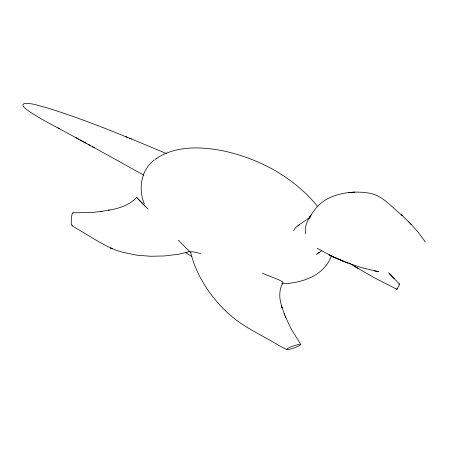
<?xml version="1.0" encoding="UTF-8"?>
<svg xmlns="http://www.w3.org/2000/svg" width="453" height="453" viewBox="0 0 453 453"><rect width="100%" height="100%" fill="white"/><g stroke="black" fill="none" stroke-linecap="round" stroke-linejoin="round"><path stroke-width="0.68" d="M396.953 288.855L396.981 289.331L399.167 285.107A25.81 1.648 -60.4 0 0 399.359 284.41L399.365 283.952L388.589 272.729M331.398 255.628C324.75 275.826 301.058 283.442 281.772 283.788M282.78 283.017C278.878 289.903 279.167 298.38 281.511 305.735L281.421 305.441L282.185 307.876L281.862 306.874M398.889 284.41L399.365 283.952M136.115 197.944C128.895 205.452 118.527 208.623 108.51 210.186L109.264 210.05M154.445 159.937C141.008 169.705 138.097 188.98 144.297 203.788M72.418 225.69C70.6 224.988 71.523 221.109 71.302 219.326A25.81 11.45 75.5 0 1 71.495 216.998L72.089 213.969L72.825 212.819L91.54 212.548L101.931 211.347L100.373 211.647L108.975 210.107M155.634 159.082C175.566 145.136 202.072 146.506 224.807 151.2C260.254 159.167 294.167 177.712 317.31 206.087M155.515 159.162L156.965 158.131M297.978 225.651L310.192 217.191M317.949 253.329L321.443 250.911M282.785 282.57L283.142 282.446L282.695 281.823L278.946 279.863L262.366 273.306M178.482 240.203L189.592 251.63L178.759 254.212L164.371 255.951L150.651 256.268L137.236 255.237L122.837 252.344L115.481 249.965L109.264 247.372L98.867 241.817L71.965 225.707M408.866 221.874L411.29 224.456L401.103 214.467L402.253 215.52C391.72 207.349 382.508 195.011 368.561 193.057C356.324 191.047 343.47 192.202 331.913 196.772C325.056 199.422 319.031 204.009 314.603 209.869C309.71 216.8 303.867 224.767 305.588 233.737M166.67 153.68C127.151 137.106 87.565 120.379 46.585 107.689C39.275 105.934 31.84 102.848 24.202 103.471C19.898 105.475 27.061 109.666 28.952 111.206C38.596 117.718 48.924 123.137 59.162 128.629L58.312 128.176L78.731 139.196M348.731 192.57L354.705 192.123M374.421 270.883L378.901 271.766L362.179 267.814L346.67 262.61M72.825 212.819L73.137 213.057M200.537 253.51L192.876 251.789L190.498 251.755C196.087 275.237 210.028 296.33 227.514 312.74C239.122 323.685 253.391 331.098 267.225 338.776C273.935 342.202 280.299 346.76 287.179 349.682C289.156 349.523 291.058 348.901 292.944 348.317A25.81 11.733 -15.1 0 0 295.56 347.389L299.609 345.56L300.82 344.427L291.483 329.518L285.367 316.647L285.809 317.774L285.696 317.491M343.068 261.188L343.969 261.568L332.462 256.54L347.44 262.91L332.462 256.54L317.134 248.289M125.204 136.449L127.191 137.253M129.467 138.176L131.308 138.929M396.958 289.325L374.059 277.627L354.625 266.381M57.831 127.922L58.261 128.154M75.985 137.701L86.523 143.448M80.124 139.954L90.487 145.623M88.193 144.365L94.518 147.831M92.378 146.659L143.782 175.124M357.564 268.153L358.176 268.51L348.714 262.859M191.823 256.625L186.002 252.729M300.82 344.427L298.81 344.439L294.314 345.645A25.81 11.733 -15.1 0 0 291.692 346.573L287.644 348.402L286.438 349.535M190.537 252.004L190.945 252.372M189.592 251.63L189.009 251.047M148.074 209.11L136.579 197.423L145.056 206.149M410.203 223.295L418.232 232.247L425.174 241.721M285.475 316.93L284.744 314.999M282.094 307.581L284.852 315.288M284.173 313.442L284.563 314.507L284.456 314.218M281.641 306.171L281.959 307.174M397.032 288.538A25.81 1.648 -60.4 0 1 397.083 288.357M319.201 252.27A17.089 13.901 51.5 0 1 316.081 254.45M293.663 230.679A17.089 13.901 51.5 0 1 299.682 224.745M310.192 216.404L309.167 218.159L311.035 214.988L310.192 216.404M111.036 248.165L110.702 248.023L112.491 248.788L111.036 248.165M333.787 257.168L329.15 254.937L333.787 257.168M394.297 278.533L389.501 273.646L394.297 278.555"/></g></svg>
